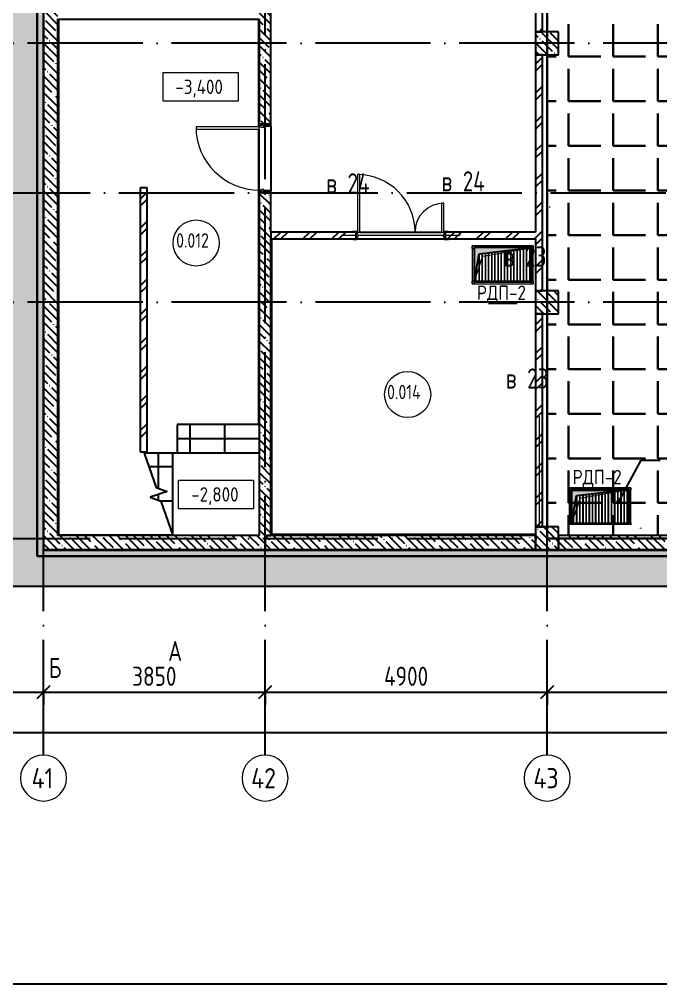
# Model space of a CAD drawing. Header units: millimetres. Extents: x -68946 to 690821, y -552984 to 293768.
# Drawn here: x 147078 to 158221, y 107174 to 123927 of the extents above; entities that cross this region are included whole.
import ezdxf

# ---------------------------------------------------------------- set-up
doc = ezdxf.new("R2010")
doc.units = ezdxf.units.MM
doc.linetypes.add('ADSK_Линия сетки', pattern=[2500, 2000, -250, 0, -250])
doc.layers.get('Defpoints').update_dxf_attribs({"color": 250})
for name, color, linetype, lineweight in [('4.1) Плитка. 3.1 вып.', 30, 'Continuous', 30), ('A-ANNO-DIMS', 250, 'Continuous', 9), ('A-ANNO-NOTE', 250, 'Continuous', 9), ('A-AREA-IDEN', 250, 'Continuous', 9), ('A-DETL', 250, 'Continuous', 5), ('A-DETL-1', 250, 'Continuous', 53), ('A-DETL-2', 250, 'Continuous', 5), ('A-DETL-GENF', 250, 'Continuous', 9), ('A-DETL-GENF-1', 250, 'Continuous', 5), ('A-DOOR', 250, 'Continuous', 5), ('A-DOOR-1', 250, 'Continuous', 13), ('A-DOOR-FRAM', 250, 'Continuous', 5), ('A-FLOR', 250, 'Continuous', 9), ('A-FLOR-1', 250, 'Continuous', 5), ('A-GENM-1', 250, 'Continuous', 5), ('A-GENM-2', 250, 'Continuous', 5), ('A-GENM-IDEN', 250, 'Continuous', 9), ('A-WALL', 250, 'Continuous', 9), ('A-WALL-1', 250, 'Continuous', 50), ('A-WALL-2', 250, 'Continuous', 5), ('A-WALL-3', 250, 'Continuous', 13), ('G-ANNO-DIMS', 250, 'Continuous', 9), ('G-ANNO-SYMB-3', 250, 'Continuous', 9), ('G-ANNO-TEXT', 250, 'Continuous', 9), ('I-WALL-1', 250, 'Continuous', 5), ('S-COLS-1', 250, 'Continuous', 5), ('S-COLS-2', 250, 'Continuous', 5), ('S-FNDN-1', 250, 'Continuous', 5), ('S-STRS', 250, 'Continuous', 5), ('S-STRS-1', 250, 'Continuous', 5), ('S-STRS-MBND', 250, 'Continuous', 5), ('Оси', 250, 'Continuous', 9), ('Оси-1', 250, 'ADSK_Линия сетки', 9)]:
    doc.layers.add(name, color=color, linetype=linetype, lineweight=lineweight)
doc.styles.add('GOST Common', font='', dxfattribs={"width": 0.9, "height": 350})
doc.styles.add('GOST Common_1', font='', dxfattribs={"width": 0.9, "height": 250})
doc.styles.add('GOST Common_2', font='', dxfattribs={"width": 0.8, "height": 350})
doc.styles.add('ISOCPEUR', font='isocpeur.ttf', dxfattribs={"width": 0.8, "height": 100})
doc.styles.get("Standard").update_dxf_attribs({"font": 'ГОСТ тип А.ttf'})
doc.styles.get('GOST Common').set_extended_font_data('GOST Common')
doc.styles.get('GOST Common_1').set_extended_font_data('GOST Common')
doc.styles.get('GOST Common_2').set_extended_font_data('GOST Common')
doc.dimstyles.new('А3', dxfattribs={"dimtxt": 333, "dimasz": 222, "dimexe": 222, "dimexo": 111, "dimgap": 111, "dimtad": 1, "dimtoh": 1, "dimdec": 0, "dimrnd": 0.0015, "dimzin": 0, "dimdsep": 46, "dimtxsty": 'Standard', "dimblk": 'OBLIQUE', "dimcen": 0, "dimclrd": 7, "dimclre": 7, "dimclrt": 7, "dimadec": 0, "dimazin": 0, "dimtfac": 1, "dimtdec": 0, "dimtofl": 0, "dimtmove": 0, "dimatfit": 3, "dimfxl": 1, "dimtolj": 1, "dimtzin": 0, "dimarcsym": 0})
pattern_1 = [(135, (10997.54, 114885.93), (-142.5612, -142.5612), []), (135, (11140.1, 114885.93), (-142.5612, -142.5612), [252.016, -50.403, 3.353, -47.05])]
pattern_2 = [(0, (10997.54, 114885.926), (120.968, 69.841), [80.645, -161.29]), (120, (10997.54, 114885.926), (-120.96808, 69.84086), [80.645, -161.29]), (60, (10997.54, 114885.926), (-8e-05, 139.68186), [0, -161.29, 80.645, 0])]
pattern_3 = [(45, (10997.54, 114885.93), (-251.4472, 251.4472), []), (45, (10997.54, 115266.93), (-251.4472, 251.4472), [])]
pattern_4 = [(0, (149747.1, 114960.9), (0, 600), []), (90, (149747.1, 114960.9), (-600, 4e-14), [])]
pattern_5 = [(90, (151247.5, 116890.9), (-600, 4e-14), []), (180, (151247.5, 116890.9), (-7e-14, -600), [])]

# ---------------------------------------------------------------- blocks, each defined once
blk = doc.blocks.new('Дверь_СКБ_1Ст_Внутренняя - СОШ_Д-1п_Дв_1200x2100h-31541110-АР1_Кладочный план подвала_ Блок 2_ 3')
at = {"layer": 'A-DOOR'}
h = blk.add_hatch(dxfattribs=at)
h.set_pattern_fill('FP_8', color=256, style=0, pattern_type=2)
h.set_pattern_definition([(135, (1701.41, 164.685), (-14.14214, -14.14214), []), (225, (1701.41, 164.685), (14.14214, -14.14214), [])])
h.paths.add_polyline_path([(612.5, 100), (587.5, 100), (587.5, -100), (612.5, -100)])
at = {"layer": 'A-DOOR-FRAM'}
h = blk.add_hatch(dxfattribs=at)
h.set_pattern_fill('FP_9', color=256, style=0, pattern_type=2)
h.set_pattern_definition([(45, (-421.384, 164.685), (-14.1421, 14.1421), []), (135, (-421.384, 164.685), (-14.1421, -14.1421), [])])
h.paths.add_polyline_path([(-562.5, 100), (-587.5, 100), (-587.5, -100), (-562.5, -100)])
at = {"layer": 'A-DOOR'}
blk.add_arc((562.5, 100), 1100, 90, 180, dxfattribs=at)
at = {"layer": 'A-DOOR-1'}
for p, q in [((562.5, 1200), (522.5, 1200)), ((522.5, 1200), (522.5, 100)), ((562.5, 100), (562.5, 1200)), ((522.5, 100), (562.5, 100))]:
    blk.add_line(p, q, dxfattribs=at)
at = {"layer": 'A-DOOR-FRAM'}
for p, q in [((-547.5, 108), (-617.5, 108)), ((-617.5, 108), (-617.5, 100)), ((-617.5, 100), (-547.5, 100)), ((-562.5, 100), (-587.5, 100)), ((-587.5, 100), (-587.5, -100)), ((-537.5, 100), (-562.5, 100)), ((-562.5, 100), (-562.5, 20)), ((-562.5, -100), (-562.5, 100)), ((-547.5, 100), (-562.5, 100)), ((-562.5, 100), (-562.5, 99)), ((-562.5, 99), (-547.5, 99)), ((-562.5, 20), (-527.5, 20)), ((-547.5, 20), (-562.5, 20)), ((-562.5, 20), (-562.5, -100)), ((-547.5, 100), (-547.5, 108)), ((-547.5, 99), (-547.5, 100)), ((-547.5, -100), (-547.5, 20)), ((-537.5, 60), (-537.5, 100)), ((-527.5, 60), (-537.5, 60)), ((-527.5, 20), (-527.5, 60)), ((562.5, 60), (552.5, 60)), ((552.5, 60), (552.5, 20)), ((552.5, 20), (587.5, 20)), ((562.5, 100), (562.5, 60)), ((587.5, 100), (562.5, 100)), ((642.5, 108), (572.5, 108)), ((572.5, 108), (572.5, 100)), ((587.5, 100), (572.5, 100)), ((572.5, 100), (572.5, 99)), ((572.5, 100), (642.5, 100)), ((572.5, 99), (587.5, 99)), ((587.5, 20), (572.5, 20)), ((572.5, 20), (572.5, -100)), ((587.5, 20), (587.5, 100)), ((612.5, 100), (587.5, 100)), ((587.5, 100), (587.5, -100)), ((587.5, 99), (587.5, 100)), ((587.5, -100), (587.5, 20)), ((612.5, -100), (612.5, 100)), ((642.5, 100), (642.5, 108)), ((-547.5, -100), (-617.5, -100)), ((-617.5, -100), (-617.5, -108)), ((-617.5, -108), (-547.5, -108)), ((-587.5, -100), (-562.5, -100)), ((-562.5, -100), (-547.5, -100)), ((-547.5, -108), (-547.5, -100)), ((572.5, -100), (587.5, -100)), ((642.5, -100), (572.5, -100)), ((572.5, -100), (572.5, -108)), ((572.5, -108), (642.5, -108)), ((587.5, -100), (612.5, -100)), ((642.5, -108), (642.5, -100))]:
    blk.add_line(p, q, dxfattribs=at)
blk = doc.blocks.new('Дверь_СКБ_2Ст - СОШ_Дв_1570_1550_x2100h _пр_ завертка-35617996-АР1_Кладочный план подвала_ Блок 2_ 3')
at = {"layer": 'A-DOOR'}
h = blk.add_hatch(dxfattribs=at)
h.set_pattern_fill('FP_10', color=256, style=0, pattern_type=2)
h.set_pattern_definition([(135, (1501.41, 124.685), (-14.14214, -14.14214), []), (225, (1501.41, 124.685), (14.14214, -14.14214), [])])
h.paths.add_polyline_path([(797.5, 60), (787.5, 60), (787.5, -60), (797.5, -60)])
at = {"layer": 'A-DOOR-FRAM'}
h = blk.add_hatch(dxfattribs=at)
h.set_pattern_fill('FP_11', color=256, style=0, pattern_type=2)
h.set_pattern_definition([(45, (-621.384, 124.685), (-14.1421, 14.1421), []), (135, (-621.384, 124.685), (-14.1421, -14.1421), [])])
h.paths.add_polyline_path([(-762.5, 60), (-772.5, 60), (-772.5, -60), (-762.5, -60)])
at = {"layer": 'A-DOOR'}
for centre, radius, start, end in [((-737.5, 60), 1000, 0, 90), ((762.5, 60), 500, 90, 180)]:
    blk.add_arc(centre, radius, start, end, dxfattribs=at)
at = {"layer": 'A-DOOR-1'}
for p, q in [((-737.5, 1060), (-737.5, 60)), ((-697.5, 1060), (-737.5, 1060)), ((-697.5, 60), (-697.5, 1060)), ((762.5, 560), (722.5, 560)), ((722.5, 560), (722.5, 60)), ((762.5, 60), (762.5, 560)), ((-737.5, 60), (-697.5, 60)), ((722.5, 60), (762.5, 60))]:
    blk.add_line(p, q, dxfattribs=at)
at = {"layer": 'A-DOOR-FRAM'}
for p, q in [((-747.5, 68), (-817.5, 68)), ((-817.5, 68), (-817.5, 60)), ((-817.5, 60), (-747.5, 60)), ((-762.5, 60), (-772.5, 60)), ((-772.5, 60), (-772.5, -60)), ((-737.5, 60), (-762.5, 60)), ((-762.5, 60), (-762.5, -20)), ((-762.5, -60), (-762.5, 60)), ((-747.5, 60), (-747.5, 68)), ((-737.5, 20), (-737.5, 60)), ((-727.5, 20), (-737.5, 20)), ((-727.5, -20), (-727.5, 20)), ((762.5, 20), (752.5, 20)), ((752.5, 20), (752.5, -20)), ((762.5, 60), (762.5, 20)), ((787.5, 60), (762.5, 60)), ((842.5, 68), (772.5, 68)), ((772.5, 68), (772.5, 60)), ((772.5, 60), (842.5, 60)), ((787.5, -20), (787.5, 60)), ((797.5, 60), (787.5, 60)), ((787.5, 60), (787.5, -60)), ((797.5, -60), (797.5, 60)), ((842.5, 60), (842.5, 68)), ((-747.5, -60), (-817.5, -60)), ((-817.5, -60), (-817.5, -68)), ((-817.5, -68), (-747.5, -68)), ((-772.5, -60), (-762.5, -60)), ((-762.5, -20), (-727.5, -20)), ((-747.5, -20), (-762.5, -20)), ((-762.5, -20), (-762.5, -60)), ((-762.5, -60), (-747.5, -60)), ((-747.5, -60), (-747.5, -20)), ((-747.5, -68), (-747.5, -60)), ((752.5, -20), (787.5, -20)), ((787.5, -20), (772.5, -20)), ((772.5, -20), (772.5, -60)), ((772.5, -60), (787.5, -60)), ((842.5, -60), (772.5, -60)), ((772.5, -60), (772.5, -68)), ((772.5, -68), (842.5, -68)), ((787.5, -60), (787.5, -20)), ((787.5, -60), (797.5, -60)), ((842.5, -68), (842.5, -60))]:
    blk.add_line(p, q, dxfattribs=at)
blk = doc.blocks.new('Ом_Перемычка из уголков - A3-1_44-32789001-АР1_Кладочный план подвала_ Блок 2_ 3')
at = {"layer": 'A-GENM-1'}
blk.add_line((-845, 0), (1095, 0), dxfattribs=at)
blk = doc.blocks.new('Ом_Перемычка из уголков - A1-1_57 63x100x6-34134793-АР1_Кладочный план подвала_ Блок 2_ 3')
at = {"layer": 'A-GENM-1'}
for p, q in [((-910, 0), (-660, 0)), ((-615, 0), (865, 0)), ((910, 0), (1160, 0))]:
    blk.add_line(p, q, dxfattribs=at)
blk = doc.blocks.new('230_Приямок стенки вертикально _Фунд_Плита_ - 230_Приямок стенки вертикально _Фунд_Плита_-33309263-АР1_Кладочный план подвала_ Блок 2_ 3')
at = {"layer": 'S-FNDN-1'}
for p, q in [((-242, 169), (-198, 177)), ((-187, 179), (-143, 186)), ((-132, 189), (-88, 196)), ((-77, 198), (-33, 206)), ((-22, 208), (22, 216)), ((33, 218), (77, 225)), ((88, 227), (131, 235)), ((143, 237), (187, 245)), ((198, 247), (241, 254)), ((253, 256), (297, 264)), ((308, 266), (352, 274)), ((363, 276), (407, 284)), ((-406, -19), (-363, 110)), ((-351, 146), (-350, 150)), ((-350, 150), (-308, 157)), ((-297, 159), (-253, 167)), ((-462, -185), (-418, -55)), ((-490, -270), (-473, -220))]:
    blk.add_line(p, q, dxfattribs=at)
blk = doc.blocks.new('230_Приямок стенки вертикально _Фунд_Плита_ - 230_Приямок стенки вертикально _Фунд_Плита_-33309304-АР1_Кладочный план подвала_ Блок 2_ 3')
at = {"layer": 'S-FNDN-1'}
for p, q in [((-242, 169), (-198, 177)), ((-187, 179), (-143, 186)), ((-132, 189), (-88, 196)), ((-77, 198), (-33, 206)), ((-22, 208), (22, 216)), ((33, 218), (77, 225)), ((88, 227), (132, 235)), ((143, 237), (187, 245)), ((198, 247), (242, 254)), ((253, 256), (297, 264)), ((308, 266), (352, 274)), ((363, 276), (407, 284)), ((-406, -19), (-363, 110)), ((-351, 146), (-350, 150)), ((-350, 150), (-308, 157)), ((-297, 159), (-253, 167)), ((-462, -185), (-418, -55)), ((-490, -270), (-473, -220))]:
    blk.add_line(p, q, dxfattribs=at)
blk = doc.blocks.new('Решетка металлическая РМ-2 _1000x600_ - Решетка металлическая РМ-2 _1000x600_-33345922-АР1_Кладочный план подвала_ Блок 2_ 3')
at = {"layer": 'A-GENM-2'}
for p, q in [((0, 615), (0, 660)), ((1060, 660), (0, 660)), ((0, 660), (40, 660)), ((0, 660), (0, 0)), ((0, 615), (30, 615)), ((40, 630), (40, 660)), ((124, 45), (124, 523)), ((167, 528), (167, 45)), ((179, 45), (179, 530)), ((222, 535), (222, 45)), ((234, 45), (234, 536)), ((277, 541), (277, 45)), ((289, 45), (289, 543)), ((332, 548), (332, 45)), ((344, 45), (344, 549)), ((387, 554), (387, 45)), ((399, 45), (399, 556)), ((442, 561), (442, 45)), ((454, 45), (454, 562)), ((497, 567), (497, 45)), ((509, 45), (509, 569)), ((552, 574), (552, 45)), ((564, 45), (564, 575)), ((607, 580), (607, 45)), ((619, 45), (619, 582)), ((662, 587), (662, 45)), ((674, 45), (674, 588)), ((717, 593), (717, 45)), ((729, 45), (729, 594)), ((772, 599), (772, 45)), ((784, 45), (784, 601)), ((827, 606), (827, 45)), ((839, 45), (839, 607)), ((882, 613), (882, 45)), ((894, 45), (894, 614)), ((903, 615), (1060, 615)), ((937, 615), (937, 45)), ((949, 45), (949, 615)), ((992, 615), (992, 45)), ((1004, 45), (1004, 615)), ((1020, 660), (1060, 660)), ((1020, 660), (1020, 630)), ((1020, 629), (1020, 0)), ((1060, 0), (1060, 660)), ((1060, 660), (1060, 615)), ((112, 492), (112, 45)), ((57, 180), (57, 45)), ((69, 45), (69, 248)), ((0, 0), (0, 45)), ((30, 45), (0, 45)), ((0, 0), (1060, 0)), ((40, 0), (0, 0)), ((1060, 45), (33, 45)), ((40, 0), (40, 87)), ((1060, 0), (1020, 0)), ((1060, 45), (1060, 0))]:
    blk.add_line(p, q, dxfattribs=at)
blk = doc.blocks.new('Решетка металлическая РМ-2 _1000x600_ - Решетка металлическая РМ-2 _1000x600_-V103-АР1_Кладочный план подвала_ Блок 2_ 3')
at = {"layer": 'A-GENM-2'}
for p, q in [((0, 615), (0, 660)), ((1060, 660), (0, 660)), ((0, 660), (40, 660)), ((0, 660), (0, 15)), ((0, 615), (30, 615)), ((40, 630), (40, 660)), ((124, 45), (124, 523)), ((167, 528), (167, 45)), ((179, 45), (179, 530)), ((222, 535), (222, 45)), ((234, 45), (234, 536)), ((277, 541), (277, 45)), ((289, 45), (289, 543)), ((332, 548), (332, 45)), ((344, 45), (344, 549)), ((387, 554), (387, 45)), ((399, 45), (399, 556)), ((442, 561), (442, 45)), ((454, 45), (454, 562)), ((497, 567), (497, 45)), ((509, 45), (509, 569)), ((552, 574), (552, 45)), ((564, 45), (564, 575)), ((607, 580), (607, 45)), ((619, 45), (619, 582)), ((662, 587), (662, 45)), ((674, 45), (674, 588)), ((717, 593), (717, 45)), ((729, 45), (729, 594)), ((772, 600), (772, 45)), ((784, 45), (784, 601)), ((827, 606), (827, 45)), ((839, 45), (839, 607)), ((882, 613), (882, 45)), ((894, 45), (894, 614)), ((903, 615), (1060, 615)), ((937, 615), (937, 45)), ((949, 45), (949, 615)), ((992, 615), (992, 45)), ((1004, 45), (1004, 615)), ((1020, 660), (1060, 660)), ((1020, 660), (1020, 630)), ((1020, 629), (1020, 15)), ((1060, 15), (1060, 660)), ((1060, 660), (1060, 615)), ((112, 492), (112, 45)), ((57, 180), (57, 45)), ((69, 45), (69, 248)), ((0, 15), (0, 45)), ((30, 45), (0, 45)), ((1060, 45), (33, 45)), ((40, 15), (40, 87)), ((1060, 45), (1060, 15))]:
    blk.add_line(p, q, dxfattribs=at)
blk = doc.blocks.new('Ось сетки - Круг_Ø8 мм-39983606-АР1_Кладочный план подвала_ Блок 2_ 3')
at = {"layer": 'Оси'}
for start, end in [(360, 180), (180, 360)]:
    blk.add_arc((0, 0), 4, start, end, dxfattribs=at)
blk = doc.blocks.new('AAR_СКБ_Марка_Помещения - Номер-17325395-АР1_Кладочный план подвала_ Блок 2_ 3')
at = {"layer": 'A-AREA-IDEN'}
blk.add_circle((0, 1.5), 4, dxfattribs=at)
blk = doc.blocks.new('_Oblique')
at = {"color": 0, "linetype": 'ByBlock', "lineweight": -2}
blk.add_line((-0.5, -0.5), (0.5, 0.5), dxfattribs=at)
blk = doc.blocks.new('*D5212')
at = {"layer": 'A-ANNO-DIMS', "color": 7, "lineweight": -2, "transparency": 16777216}
for p, q in [((145498, 112237), (147498, 112237)), ((145498, 112226), (145498, 112015)), ((147498, 112226), (147498, 112015))]:
    blk.add_line(p, q, dxfattribs=at)
at = {"layer": 'Defpoints', "color": 0, "lineweight": 30, "transparency": 16777216}
for p in [(145498, 112337), (147498, 112337), (147498, 112237)]:
    blk.add_point(p, dxfattribs=at)
at = {"layer": 'A-ANNO-DIMS', "color": 7, "lineweight": -2, "transparency": 16777216, "xscale": 222, "yscale": 222, "zscale": 222, "rotation": 180}
blk.add_blockref('_Oblique', (145498, 112237), dxfattribs=at)
at = {"layer": 'A-ANNO-DIMS', "color": 7, "lineweight": -2, "transparency": 16777216, "xscale": 222, "yscale": 222, "zscale": 222}
blk.add_blockref('_Oblique', (147498, 112237), dxfattribs=at)
at = {"layer": 'A-ANNO-DIMS', "color": 7, "lineweight": -2, "transparency": 16777216, "insert": (146498, 112515), "char_height": 333, "width": 2.48, "attachment_point": 5}
blk.add_mtext('\\A1;2000', dxfattribs=at)
blk = doc.blocks.new('*D5213')
at = {"layer": 'A-ANNO-DIMS', "color": 7, "lineweight": -2, "transparency": 16777216}
for p, q in [((147498, 112237), (151348, 112237)), ((147498, 112226), (147498, 112015)), ((151348, 112226), (151348, 112015))]:
    blk.add_line(p, q, dxfattribs=at)
at = {"layer": 'Defpoints', "color": 0, "lineweight": 30, "transparency": 16777216}
for p in [(147498, 112337), (151348, 112337), (151348, 112237)]:
    blk.add_point(p, dxfattribs=at)
at = {"layer": 'A-ANNO-DIMS', "color": 7, "lineweight": -2, "transparency": 16777216, "xscale": 222, "yscale": 222, "zscale": 222, "rotation": 180}
blk.add_blockref('_Oblique', (147498, 112237), dxfattribs=at)
at = {"layer": 'A-ANNO-DIMS', "color": 7, "lineweight": -2, "transparency": 16777216, "xscale": 222, "yscale": 222, "zscale": 222}
blk.add_blockref('_Oblique', (151348, 112237), dxfattribs=at)
at = {"layer": 'A-ANNO-DIMS', "color": 7, "lineweight": -2, "transparency": 16777216, "insert": (149423, 112515), "char_height": 333, "width": 2.48, "attachment_point": 5}
blk.add_mtext('\\A1;3850', dxfattribs=at)
blk = doc.blocks.new('*D5214')
at = {"layer": 'A-ANNO-DIMS', "color": 7, "lineweight": -2, "transparency": 16777216}
for p, q in [((151348, 112237), (156248, 112237)), ((151348, 112226), (151348, 112015)), ((156248, 112226), (156248, 112015))]:
    blk.add_line(p, q, dxfattribs=at)
at = {"layer": 'Defpoints', "color": 0, "lineweight": 30, "transparency": 16777216}
for p in [(151348, 112337), (156248, 112337), (156248, 112237)]:
    blk.add_point(p, dxfattribs=at)
at = {"layer": 'A-ANNO-DIMS', "color": 7, "lineweight": -2, "transparency": 16777216, "xscale": 222, "yscale": 222, "zscale": 222, "rotation": 180}
blk.add_blockref('_Oblique', (151348, 112237), dxfattribs=at)
at = {"layer": 'A-ANNO-DIMS', "color": 7, "lineweight": -2, "transparency": 16777216, "xscale": 222, "yscale": 222, "zscale": 222}
blk.add_blockref('_Oblique', (156248, 112237), dxfattribs=at)
at = {"layer": 'A-ANNO-DIMS', "color": 7, "lineweight": -2, "transparency": 16777216, "insert": (153798, 112515), "char_height": 333, "width": 2.57, "attachment_point": 5}
blk.add_mtext('\\A1;4900', dxfattribs=at)
blk = doc.blocks.new('*D5215')
at = {"layer": 'A-ANNO-DIMS', "color": 7, "lineweight": -2, "transparency": 16777216}
for p, q in [((156248, 112237), (163748, 112237)), ((156248, 112226), (156248, 112015)), ((163748, 112226), (163748, 112015))]:
    blk.add_line(p, q, dxfattribs=at)
at = {"layer": 'Defpoints', "color": 0, "lineweight": 30, "transparency": 16777216}
for p in [(156248, 112337), (163748, 112337), (163748, 112237)]:
    blk.add_point(p, dxfattribs=at)
at = {"layer": 'A-ANNO-DIMS', "color": 7, "lineweight": -2, "transparency": 16777216, "xscale": 222, "yscale": 222, "zscale": 222, "rotation": 180}
blk.add_blockref('_Oblique', (156248, 112237), dxfattribs=at)
at = {"layer": 'A-ANNO-DIMS', "color": 7, "lineweight": -2, "transparency": 16777216, "xscale": 222, "yscale": 222, "zscale": 222}
blk.add_blockref('_Oblique', (163748, 112237), dxfattribs=at)
at = {"layer": 'A-ANNO-DIMS', "color": 7, "lineweight": -2, "transparency": 16777216, "insert": (159998, 112515), "char_height": 333, "width": 2.48, "attachment_point": 5}
blk.add_mtext('\\A1;7500', dxfattribs=at)
blk = doc.blocks.new('*D5109')
at = {"layer": 'A-ANNO-DIMS', "color": 7, "lineweight": -2, "transparency": 16777216}
for p, q in [((80148, 111537), (163748, 111537)), ((80148, 111526), (80148, 111315)), ((163748, 111526), (163748, 111315))]:
    blk.add_line(p, q, dxfattribs=at)
at = {"layer": 'Defpoints', "color": 0, "lineweight": 30, "transparency": 16777216}
for p in [(80148, 111637), (163748, 111637), (163748, 111537)]:
    blk.add_point(p, dxfattribs=at)
at = {"layer": 'A-ANNO-DIMS', "color": 7, "lineweight": -2, "transparency": 16777216, "xscale": 222, "yscale": 222, "zscale": 222, "rotation": 180}
blk.add_blockref('_Oblique', (80148, 111537), dxfattribs=at)
at = {"layer": 'A-ANNO-DIMS', "color": 7, "lineweight": -2, "transparency": 16777216, "xscale": 222, "yscale": 222, "zscale": 222}
blk.add_blockref('_Oblique', (163748, 111537), dxfattribs=at)
at = {"layer": 'A-ANNO-DIMS', "color": 7, "lineweight": -2, "transparency": 16777216, "insert": (121948, 111815), "char_height": 333, "width": 3.1, "attachment_point": 5}
blk.add_mtext('\\A1;83600', dxfattribs=at)
blk = doc.blocks.new('Высотные отметки - Рамка-32693647-АР1_Кладочный план подвала_ Блок 2_ 3')
at = {"layer": 'A-ANNO-NOTE'}
for p, q in [((-6.5, 0), (-6.5, 5)), ((-6.5, 5), (6.5, 5)), ((6.5, 5), (6.5, 0)), ((6.5, 0), (-6.5, 0))]:
    blk.add_line(p, q, dxfattribs=at)
blk = doc.blocks.new('ADSK_Марка_Перемычка - Экземпляр_ADSK_Позиция-34100395-АР1_Кладочный план подвала_ Блок 2_ 3')
at = {"layer": 'A-GENM-IDEN'}
blk.add_line((-2.5, 0), (2.5, 0), dxfattribs=at)

msp = doc.modelspace()

# ---------------------------------------------------------------- hatches: boundary and pattern name
at = {"layer": '4.1) Плитка. 3.1 вып.', "lineweight": 30}
h = msp.add_hatch(dxfattribs=at)
h.set_pattern_fill('ANGLE', color=256, scale=111)
h.set_pattern_definition([(0, (0, 0), (0, 775.335), [563.88, -211.455]), (90, (0, 0), (-775.335, 5e-14), [563.88, -211.455])])
h.paths.add_polyline_path([(163697.5167, 123310.9301), (163547.3503, 123310.9301), (163547.3503, 123710.9301), (163697.5167, 123710.9301), (163697.5167, 126460.9267), (156247.5384, 126460.9267), (156247.5384, 123710.9301), (156447.3503, 123710.9301), (156447.3503, 123310.9301), (156247.5384, 123310.9301), (156247.5384, 119210.9262), (156447.5384, 119210.9262), (156447.5384, 118810.9262), (156247.5384, 118810.9262), (156247.5384, 115110.9262), (156447.5384, 115110.9262), (156447.5384, 114960.9267), (163547.5384, 114960.9267), (163547.5384, 115110.9262), (163697.5167, 115110.9262), (163697.5167, 118810.9262), (163547.5384, 118810.9262), (163547.5384, 119210.9262), (163697.5167, 119210.9262)])
h.paths.add_polyline_path([(158192.5374, 126455.9267), (158192.5374, 126450.9267), (158240.5374, 126450.9267), (158240.5374, 126455.9267)], flags=16)
at = {"layer": 'A-DETL-GENF', "lineweight": -2}
for points in [[(154977.5374, 119361.0455), (155064.3615, 119853.4494), (155977.5374, 119961.0455), (154977.5374, 119961.0455), (154977.5374, 119403.3966)], [(156672.5374, 115160.9262), (156759.3615, 115653.33), (157672.5374, 115760.9262), (156672.5374, 115760.9262), (156672.5374, 115188.3198)]]:
    msp.add_hatch(color=256, dxfattribs=at).paths.add_polyline_path(points)
at = {"layer": 'A-DETL-GENF-1', "lineweight": -2}
h = msp.add_hatch(dxfattribs=at)
h.set_pattern_fill('FP_124', color=256, style=0, pattern_type=2)
h.set_pattern_definition([(135, (11421.8, 114885.93), (-424.26407, 3e-14), [600, 0, 0, 0]), (45, (10997.54, 114885.93), (-424.26407, 0), [600, 0, 0, 0]), (45, (10997.54, 115098.06), (-424.26407, 0), [150, -450]), (135, (11315.74, 115204.12), (-424.26407, 3e-14), [150, -450]), (45, (11315.74, 114992), (-424.26407, 0), [150, -450]), (135, (11209.67, 114885.93), (-424.26407, 3e-14), [150, -450])])
h.paths.add_polyline_path([(164577.5167, 114080.9267), (164577.5167, 174490.9262), (146867.5374, 174490.9262), (146867.5253, 174090.9262), (132367.5473, 174090.9262), (132367.5473, 172390.9267), (129627.538, 172390.9267), (129627.538, 174090.9262), (120727.5383, 174090.9262), (120727.5383, 174490.9262), (87962.538, 174490.9262), (87962.538, 174090.9267), (84292.5374, 174090.9267), (84292.5374, 171140.9262), (81177.5374, 171140.9262), (81177.5374, 174090.9267), (78864.3215, 174090.9267), (78864.3215, 173570.9267), (80657.5374, 173570.9267), (80657.5374, 170620.9262), (84812.5374, 170620.9262), (84812.5374, 173570.9267), (88482.538, 173570.9267), (88482.538, 173970.9262), (120207.5383, 173970.9262), (120207.5383, 173570.9262), (129107.538, 173570.9262), (129107.538, 171870.9267), (132887.5473, 171870.9267), (132887.5473, 173570.9262), (147387.5374, 173570.9262), (147387.5374, 173970.9262), (164057.5167, 173970.9262), (164057.5167, 114600.9267), (147387.5977, 114600.9267), (147387.5977, 127320.9262), (136557.5374, 127320.9262), (136557.5374, 124800.9267), (124737.538, 124800.9267), (124737.538, 133800.9262), (115587.538, 133800.9262), (115587.538, 141000.9267), (80187.5374, 141000.9267), (80187.5374, 158100.9262), (78864.3215, 158100.9262), (78864.3215, 157580.9262), (79667.5374, 157580.9262), (79667.5374, 140480.9267), (115067.538, 140480.9267), (115067.538, 133280.9262), (124217.538, 133280.9262), (124217.538, 124280.9267), (137077.5374, 124280.9267), (137077.5374, 126800.9262), (146867.5977, 126800.9262), (146867.5977, 114080.9267), (159660.2072, 114080.9267)])
at = {"layer": 'A-WALL', "lineweight": -2}
for points in [[(147497.5977, 114702.9267), (147497.5977, 127430.9262), (147489.5977, 127430.9262), (147489.5977, 114702.9267)], [(163947.5167, 114702.9267), (163947.5167, 114710.9262), (147497.5977, 114710.9267), (147497.5977, 114702.9267), (163547.5384, 114702.9267)]]:
    msp.add_hatch(color=256, dxfattribs=at).paths.add_polyline_path(points)
at = {"layer": 'A-WALL-2', "lineweight": -2}
h = msp.add_hatch(dxfattribs=at)
h.set_pattern_fill('FP_3', color=256, style=0, pattern_type=2)
h.set_pattern_definition(pattern_2)
h.paths.add_polyline_path([(147489.5977, 114602.9267), (147489.5977, 127422.9262), (147389.5977, 127422.9262), (147389.5977, 114602.9267)])
h = msp.add_hatch(dxfattribs=at)
h.set_pattern_fill('FP_3', color=256, style=0, pattern_type=2)
h.set_pattern_definition(pattern_2)
h.paths.add_polyline_path([(163947.5167, 114600.9267), (163955.5167, 114600.9267), (163955.5167, 114702.9267), (147489.5977, 114702.9267), (147489.5977, 114600.9267), (147497.5977, 114600.9267), (147497.5977, 114602.9267), (163947.5167, 114602.9267)])
at = {"layer": 'G-ANNO-TEXT', "lineweight": -2}
h = msp.add_hatch(color=256, dxfattribs=at)
edge = h.paths.add_edge_path()
edge.add_arc((157486.8797, 115542.1249), 25, 0, 360)
at = {"layer": 'I-WALL-1', "lineweight": -2}
h = msp.add_hatch(dxfattribs=at)
h.set_pattern_fill('FP_2', color=256, style=0, pattern_type=2)
h.set_pattern_definition(pattern_3)
h.paths.add_polyline_path([(156167.5374, 115110.9262), (156167.5374, 118810.9262), (156047.5374, 118810.9262), (156047.5374, 115110.9262)])
h.paths.add_polyline_path([(156167.5374, 119210.9262), (156167.5374, 123310.9301), (156047.5374, 123310.9301), (156047.5374, 119210.9262)])
h.paths.add_polyline_path([(156167.5374, 123710.9301), (156167.5374, 124370.9267), (156047.5374, 124370.9267), (156047.5374, 123710.9301)])
h.paths.add_polyline_path([(156167.5374, 125940.9267), (156167.5374, 126460.9267), (156047.5374, 126460.9267), (156047.5374, 125940.9267)])
h = msp.add_hatch(dxfattribs=at)
h.set_pattern_fill('FP_1', color=256, style=0, pattern_type=2)
h.set_pattern_definition(pattern_1)
h.paths.add_polyline_path([(151447.5374, 114960.9267), (151447.5374, 120910.9262), (151247.5374, 120910.9262), (151247.5374, 114960.9267), (151347.5374, 114960.9267)])
h.paths.add_polyline_path([(151447.5374, 122110.9262), (151447.5374, 125310.9267), (151247.5374, 125310.9267), (151247.5374, 122110.9262)])
h = msp.add_hatch(dxfattribs=at)
h.set_pattern_fill('FP_1', color=256, style=0, pattern_type=2)
h.set_pattern_definition(pattern_1)
h.paths.add_polyline_path([(147747.5977, 114710.9267), (147747.5977, 124910.9267), (147497.5977, 124910.9267), (147497.5977, 114710.9267)])
h = msp.add_hatch(dxfattribs=at)
h.set_pattern_fill('FP_2', color=256, style=0, pattern_type=2)
h.set_pattern_definition(pattern_3)
h.paths.add_polyline_path([(149297.5977, 116410.9267), (149297.5977, 121000.9256), (149177.5977, 121000.9256), (149177.5977, 116410.9267)])
h = msp.add_hatch(dxfattribs=at)
h.set_pattern_fill('FP_2', color=256, style=0, pattern_type=2)
h.set_pattern_definition(pattern_3)
h.paths.add_polyline_path([(154532.5374, 120110.9262), (156047.5374, 120110.9262), (156047.5374, 120230.9262), (154487.5374, 120230.9262), (154487.5374, 120110.9262)])
h.paths.add_polyline_path([(152872.5374, 120110.9262), (152917.5374, 120110.9262), (152917.5374, 120230.9262), (151447.5374, 120230.9262), (151447.5374, 120110.9262)])
h = msp.add_hatch(dxfattribs=at)
h.set_pattern_fill('FP_1', color=256, style=0, pattern_type=2)
h.set_pattern_definition(pattern_1)
h.paths.add_polyline_path([(151347.5374, 114710.9267), (151347.5374, 114960.9267), (147747.5977, 114960.9267), (147747.5977, 114710.9267), (148887.4224, 114710.9267)])
h = msp.add_hatch(dxfattribs=at)
h.set_pattern_fill('FP_1', color=256, style=0, pattern_type=2)
h.set_pattern_definition(pattern_1)
h.paths.add_polyline_path([(156047.5374, 114710.9267), (156047.5374, 114960.9267), (151347.5374, 114960.9267), (151347.5374, 114710.9267), (155620.4129, 114710.9267)])
h = msp.add_hatch(dxfattribs=at)
h.set_pattern_fill('FP_1', color=256, style=0, pattern_type=2)
h.set_pattern_definition(pattern_1)
h.paths.add_polyline_path([(163547.5374, 114710.9267), (163547.5374, 114960.9267), (156447.5374, 114960.9267), (156447.5374, 114710.9267), (159660.2072, 114710.9267)])
at = {"layer": 'S-COLS-2', "lineweight": -2}
h = msp.add_hatch(dxfattribs=at)
h.set_pattern_fill('FP_1', color=256, style=0, pattern_type=2)
h.set_pattern_definition(pattern_1)
h.paths.add_polyline_path([(156047.3503, 123310.9301), (156447.3503, 123310.9301), (156447.3503, 123710.9301), (156047.3503, 123710.9301)])
h = msp.add_hatch(dxfattribs=at)
h.set_pattern_fill('FP_1', color=256, style=0, pattern_type=2)
h.set_pattern_definition(pattern_1)
h.paths.add_polyline_path([(156167.5374, 118810.9262), (156447.5384, 118810.9262), (156447.5384, 119210.9262), (156047.5384, 119210.9262), (156047.5384, 118810.9262)])
h = msp.add_hatch(dxfattribs=at)
h.set_pattern_fill('FP_1', color=256, style=0, pattern_type=2)
h.set_pattern_definition(pattern_1)
h.paths.add_polyline_path([(156447.5384, 114710.9262), (156447.5384, 115110.9262), (156047.5384, 115110.9262), (156047.5384, 114710.9262), (156293.7119, 114710.9262)])
at = {"layer": 'S-STRS-1', "lineweight": -2}
h = msp.add_hatch(dxfattribs=at)
h.set_pattern_fill('FP_115', color=256, style=0, pattern_type=2)
h.set_pattern_definition(pattern_5)
h.paths.add_polyline_path([(151247.5149, 116640.9267), (151247.5149, 116890.9267), (149817.5149, 116890.9267), (149817.5149, 116640.9267)])
h = msp.add_hatch(dxfattribs=at)
h.set_pattern_fill('FP_115', color=256, style=0, pattern_type=2)
h.set_pattern_definition(pattern_5)
h.paths.add_polyline_path([(151247.5149, 116390.9267), (151247.5149, 116640.9267), (149817.5149, 116640.9267), (149817.5149, 116390.9267)])
h = msp.add_hatch(dxfattribs=at)
h.set_pattern_fill('FP_114', color=256, style=0, pattern_type=2)
h.set_pattern_definition(pattern_4)
h.paths.add_polyline_path([(149497.098, 115572.4505), (149497.098, 115675.9267), (149349.604, 115624.3554)])
h.paths.add_polyline_path([(149497.098, 115779.403), (149497.098, 116390.9267), (149247.098, 116390.9267), (149455.8409, 115793.9219)])
h = msp.add_hatch(dxfattribs=at)
h.set_pattern_fill('FP_114', color=256, style=0, pattern_type=2)
h.set_pattern_definition(pattern_4)
h.paths.add_polyline_path([(149747.098, 114960.9267), (149747.098, 116390.9267), (149497.098, 116390.9267), (149497.098, 115779.403), (149644.5919, 115727.498), (149497.098, 115675.9267), (149497.098, 115572.4505), (149538.355, 115557.9316)])

# ---------------------------------------------------------------- linework, layer by layer
at = {"color": 1}
msp.add_lwpolyline([(172265.5409, 183601.6714), (124619.2541, 183601.6714), (124740.6724, 107174.3899), (172386.9593, 107174.3899)], close=True, dxfattribs=at)
at = {"color": 1, "lineweight": 30}
msp.add_lwpolyline([(163697.5167, 126460.9267), (156247.5384, 126460.9267), (156247.5384, 114910.9262), (163697.5167, 114910.9262)], close=True, dxfattribs=at)
at = {"layer": '4.1) Плитка. 3.1 вып.', "color": 1, "lineweight": 30}
msp.add_lwpolyline([(156642.5374, 115160.8429), (157672.5374, 115160.8429), (157672.5374, 115745.9262), (156642.5374, 115745.9262)], close=True, dxfattribs=at)
at = {"layer": 'A-DETL', "lineweight": -2}
for p, q in [((154977.5374, 119961.0455), (154977.5374, 119361.0455)), ((155977.5374, 119961.0455), (154977.5374, 119961.0455)), ((155064.3615, 119853.4494), (155977.5374, 119961.0455)), ((154977.5374, 119361.0455), (155064.3615, 119853.4494)), ((156672.5374, 115760.9262), (156672.5374, 115160.9262)), ((157672.5374, 115760.9262), (156672.5374, 115760.9262)), ((156672.5374, 115160.9262), (156759.3615, 115653.33)), ((156759.3615, 115653.33), (157672.5374, 115760.9262))]:
    msp.add_line(p, q, dxfattribs=at)
at = {"layer": 'A-DETL-1', "lineweight": -2}
for p, q in [((155977.5374, 119961.0455), (155977.5374, 119361.0455)), ((155977.5374, 119361.0455), (154977.5374, 119361.0455)), ((157672.5374, 115760.9262), (157672.5374, 115160.9262)), ((157672.5374, 115160.9262), (156672.5374, 115160.9262))]:
    msp.add_line(p, q, dxfattribs=at)
at = {"layer": 'A-DETL-2', "lineweight": -2}
for p, q in [((147387.5977, 114600.9267), (147387.5977, 127320.9262)), ((164057.5167, 114600.9267), (147387.5977, 114600.9267)), ((146867.5977, 114080.9267), (164577.5167, 114080.9267))]:
    msp.add_line(p, q, dxfattribs=at)
at = {"layer": 'A-FLOR', "lineweight": -2}
msp.add_line((152942.5374, 120110.9262), (154462.5374, 120110.9262), dxfattribs=at)
at = {"layer": 'A-FLOR-1', "lineweight": -2}
for p, q in [((151237.5374, 123925.9256), (147757.5977, 123925.9256)), ((147757.5977, 123925.9256), (147757.5977, 114970.9267)), ((151237.5374, 122060.9262), (151237.5374, 123925.9256)), ((151237.5374, 116890.9267), (151237.5374, 122020.9262)), ((151462.5374, 114975.9267), (151462.5374, 120110.9262)), ((147757.5977, 114970.9267), (149743.6015, 114970.9267)), ((156047.5374, 114975.9267), (151462.5374, 114975.9267))]:
    msp.add_line(p, q, dxfattribs=at)
at = {"layer": 'A-WALL-1', "lineweight": -2}
for p, q in [((151447.5374, 122140.9262), (151447.5374, 125310.9267)), ((147497.5977, 124910.9267), (147497.5977, 114710.9267)), ((147747.5977, 114960.9267), (147747.5977, 123935.9256)), ((151247.5374, 123935.9256), (151247.5374, 122140.9262)), ((151247.5374, 120880.9262), (151247.5374, 114960.9267)), ((151447.5374, 120230.9262), (151447.5374, 120880.9262)), ((151447.5374, 114960.9267), (151447.5374, 120110.9262)), ((151247.5374, 114960.9267), (147747.5977, 114960.9267)), ((151347.5374, 114960.9267), (151447.5374, 114960.9267)), ((156047.5374, 114960.9267), (151347.5374, 114960.9267)), ((151347.5374, 114960.9267), (151347.5374, 114710.9267)), ((156047.5374, 114710.9267), (156047.5374, 114960.9267)), ((163547.5374, 114960.9267), (156447.5374, 114960.9267)), ((156447.5374, 114960.9267), (156447.5374, 114710.9267)), ((147497.5977, 114710.9267), (151347.5374, 114710.9267)), ((151347.5374, 114710.9267), (156047.5374, 114710.9267)), ((156447.5374, 114710.9267), (163547.5374, 114710.9267))]:
    msp.add_line(p, q, dxfattribs=at)
at = {"layer": 'A-WALL-2', "lineweight": -2}
for p, q in [((147389.5977, 127322.9262), (147389.5977, 114600.9267)), ((156047.5374, 123710.9301), (156167.5374, 123710.9301)), ((156167.5374, 123310.9301), (156047.5374, 123310.9301)), ((151447.5374, 120230.9262), (151447.5374, 120110.9262)), ((156047.5374, 119210.9262), (156167.5374, 119210.9262)), ((156167.5374, 118810.9262), (156047.5374, 118810.9262)), ((156047.5374, 115110.9262), (156167.5374, 115110.9262)), ((147387.5977, 114602.9267), (164057.5167, 114602.9267)), ((147489.5977, 114600.9267), (147489.5977, 114602.9267))]:
    msp.add_line(p, q, dxfattribs=at)
at = {"layer": 'A-WALL-3', "lineweight": -2}
for p, q in [((147489.5977, 127422.9262), (147489.5977, 114702.9267)), ((147497.5977, 114710.9267), (147497.5977, 124910.9267)), ((156047.5374, 124325.9267), (156047.5374, 123710.9301)), ((156167.5374, 123710.9301), (156167.5374, 124325.9267)), ((156047.5374, 123310.9301), (156047.5374, 120230.9262)), ((156167.5374, 119210.9262), (156167.5374, 123310.9301)), ((149297.5977, 121000.9256), (149177.5977, 121000.9256)), ((149177.5977, 121000.9256), (149177.5977, 116410.9267)), ((149297.5977, 116410.9267), (149297.5977, 121000.9256)), ((152872.5374, 120230.9262), (151447.5374, 120230.9262)), ((156047.5374, 120230.9262), (154532.5374, 120230.9262)), ((151447.5374, 120110.9262), (152872.5374, 120110.9262)), ((154532.5374, 120110.9262), (156047.5374, 120110.9262)), ((156047.5374, 120110.9262), (156047.5374, 119210.9262)), ((156047.5374, 118810.9262), (156047.5374, 115110.9262)), ((156167.5374, 115110.9262), (156167.5374, 118810.9262)), ((149177.5977, 116410.9267), (149297.5977, 116410.9267)), ((147489.5977, 114702.9267), (163955.5167, 114702.9267)), ((163547.5384, 114710.9267), (147497.5977, 114710.9267))]:
    msp.add_line(p, q, dxfattribs=at)
at = {"layer": 'G-ANNO-TEXT', "lineweight": -2}
for p, q in [((157486.8797, 115542.1249), (157881.3359, 116268.2509)), ((157881.3359, 116268.2509), (158213.0576, 116268.2509))]:
    msp.add_line(p, q, dxfattribs=at)
msp.add_circle((157486.8797, 115542.1249), 25, dxfattribs=at)
at = {"layer": 'I-WALL-1', "lineweight": -2}
for p, q in [((151247.5374, 120960.9262), (151247.5374, 122020.9262)), ((151447.5374, 122070.9262), (151447.5374, 120950.9262)), ((152992.5374, 120230.9262), (154412.5374, 120230.9262))]:
    msp.add_line(p, q, dxfattribs=at)
at = {"layer": 'S-COLS-1', "lineweight": -2}
for p, q in [((156047.5374, 123710.9301), (156047.3503, 123710.9301)), ((156047.3503, 123710.9301), (156047.3503, 123310.9301)), ((156167.5374, 123710.9301), (156047.5374, 123710.9301)), ((156447.3503, 123710.9301), (156167.5374, 123710.9301)), ((156447.3503, 123310.9301), (156447.3503, 123710.9301)), ((156047.3503, 123310.9301), (156047.5374, 123310.9301)), ((156047.5374, 123310.9301), (156167.5374, 123310.9301)), ((156167.5374, 123310.9301), (156447.3503, 123310.9301)), ((156167.5374, 119210.9262), (156047.5384, 119210.9262)), ((156047.5384, 119210.9262), (156047.5384, 118810.9262)), ((156447.5384, 119210.9262), (156167.5374, 119210.9262)), ((156447.5384, 118810.9262), (156447.5384, 119210.9262)), ((156047.5384, 118810.9262), (156167.5374, 118810.9262)), ((156167.5374, 118810.9262), (156447.5384, 118810.9262)), ((156167.5374, 115110.9262), (156047.5384, 115110.9262)), ((156047.5384, 115110.9262), (156047.5384, 114710.9262)), ((156447.5384, 115110.9262), (156167.5374, 115110.9262)), ((156447.5384, 114710.9262), (156447.5384, 115110.9262)), ((156047.5384, 114710.9262), (156447.5384, 114710.9262))]:
    msp.add_line(p, q, dxfattribs=at)
at = {"layer": 'S-FNDN-1', "lineweight": -2}
for p, q in [((156302.5374, 120661.0455), (156287.5374, 120661.0455)), ((157872.5374, 115080.9267), (157872.5374, 115095.9267))]:
    msp.add_line(p, q, dxfattribs=at)
at = {"layer": 'S-STRS', "lineweight": -2}
for p, q in [((151247.5149, 116890.9267), (149817.5149, 116890.9267)), ((149817.5149, 116890.9267), (149817.5149, 116640.9267)), ((151247.5149, 116890.9267), (149817.5149, 116890.9267)), ((149817.5149, 116640.9267), (149817.5149, 116390.9267)), ((151247.5149, 116640.9267), (149817.5149, 116640.9267)), ((151247.5149, 116640.9267), (149817.5149, 116640.9267)), ((149497.098, 116390.9267), (149247.098, 116390.9267)), ((149747.098, 116390.9267), (149497.098, 116390.9267)), ((149497.098, 115779.403), (149497.098, 116390.9267)), ((149497.098, 115779.403), (149497.098, 116390.9267)), ((149817.5149, 116390.9267), (149747.098, 116390.9267)), ((149747.098, 114960.9267), (149747.098, 116390.9267)), ((149747.098, 114960.9267), (149747.098, 116390.9267)), ((151247.5149, 116390.9267), (149817.5149, 116390.9267)), ((151247.5149, 116390.9267), (149817.5149, 116390.9267)), ((149497.098, 115572.4505), (149497.098, 115675.9267)), ((149497.098, 115572.4505), (149497.098, 115675.9267))]:
    msp.add_line(p, q, dxfattribs=at)
at = {"layer": 'S-STRS-MBND', "lineweight": -2}
for p, q in [((149247.098, 116390.9267), (149455.8409, 115793.9219)), ((149455.8409, 115793.9219), (149644.5919, 115727.498)), ((149644.5919, 115727.498), (149349.604, 115624.3554)), ((149349.604, 115624.3554), (149538.355, 115557.9316)), ((149538.355, 115557.9316), (149747.098, 114960.9267))]:
    msp.add_line(p, q, dxfattribs=at)
at = {"layer": 'Оси-1', "lineweight": -2}
for p, q in [((147497.5384, 111147.0862), (147497.5384, 176087.9307)), ((151347.5384, 111147.0862), (151347.5384, 176087.9307)), ((156247.5384, 111147.0862), (156247.5384, 176087.9307)), ((166722.1084, 123510.9858), (110317.5374, 123510.9858)), ((76304.6994, 120910.9262), (166722.1084, 120910.9262)), ((166722.1084, 119011.0455), (110317.5374, 119011.0455)), ((76304.6994, 114910.9262), (166722.1084, 114910.9262))]:
    msp.add_line(p, q, dxfattribs=at)

# ---------------------------------------------------------------- block references
at = {"layer": 'A-AREA-IDEN', "lineweight": -2, "xscale": 99.99999999999993, "yscale": 99.99999999999993, "zscale": 99.99999999999993}
for p in [(150149.9304, 119890.9989), (153824.3274, 117259.2847)]:
    msp.add_blockref('AAR_СКБ_Марка_Помещения - Номер-17325395-АР1_Кладочный план подвала_ Блок 2_ 3', p, dxfattribs=at)
at = {"layer": 'A-DOOR', "lineweight": -2, "rotation": 89.9999999999999}
msp.add_blockref('Дверь_СКБ_1Ст_Внутренняя - СОШ_Д-1п_Дв_1200x2100h-31541110-АР1_Кладочный план подвала_ Блок 2_ 3', (151347.5374, 121498.4262), dxfattribs=at)
at = {"layer": 'A-DOOR', "lineweight": -2}
msp.add_blockref('Дверь_СКБ_2Ст - СОШ_Дв_1570_1550_x2100h _пр_ завертка-35617996-АР1_Кладочный план подвала_ Блок 2_ 3', (153690.0374, 120170.9262), dxfattribs=at)
at = {"layer": 'A-GENM-1', "lineweight": -2}
for name, p, rotation in [('Ом_Перемычка из уголков - A1-1_57 63x100x6-34134793-АР1_Кладочный план подвала_ Блок 2_ 3', (153827.5374, 120170.9262), 180), ('Ом_Перемычка из уголков - A3-1_44-32789001-АР1_Кладочный план подвала_ Блок 2_ 3', (156107.5374, 116185.9262), 269.9999999999999)]:
    msp.add_blockref(name, p, dxfattribs=dict(at, rotation=rotation))
at = {"layer": 'A-GENM-2', "lineweight": -2}
for name, p in [('Решетка металлическая РМ-2 _1000x600_ - Решетка металлическая РМ-2 _1000x600_-33345922-АР1_Кладочный план подвала_ Блок 2_ 3', (154947.5374, 119331.0455)), ('Решетка металлическая РМ-2 _1000x600_ - Решетка металлическая РМ-2 _1000x600_-V103-АР1_Кладочный план подвала_ Блок 2_ 3', (156642.5374, 115130.9262))]:
    msp.add_blockref(name, p, dxfattribs=at)
at = {"layer": 'A-GENM-IDEN', "lineweight": -2, "xscale": 99.99999999999993, "yscale": 99.99999999999993, "zscale": 99.99999999999993}
for p in [(155477.5374, 118988.3269), (157141.0011, 115786.8013)]:
    msp.add_blockref('ADSK_Марка_Перемычка - Экземпляр_ADSK_Позиция-34100395-АР1_Кладочный план подвала_ Блок 2_ 3', p, dxfattribs=at)
at = {"layer": 'G-ANNO-DIMS', "lineweight": -2, "xscale": 99.99999999999993, "yscale": 99.99999999999993, "zscale": 99.99999999999993}
for p in [(150228.9435, 122502.77), (150493.7295, 115422.6021)]:
    msp.add_blockref('Высотные отметки - Рамка-32693647-АР1_Кладочный план подвала_ Блок 2_ 3', p, dxfattribs=at)
at = {"layer": 'S-FNDN-1', "lineweight": -2}
for name, p in [('230_Приямок стенки вертикально _Фунд_Плита_ - 230_Приямок стенки вертикально _Фунд_Плита_-33309304-АР1_Кладочный план подвала_ Блок 2_ 3', (155477.5374, 119661.0455)), ('230_Приямок стенки вертикально _Фунд_Плита_ - 230_Приямок стенки вертикально _Фунд_Плита_-33309263-АР1_Кладочный план подвала_ Блок 2_ 3', (157172.5374, 115460.9262))]:
    msp.add_blockref(name, p, dxfattribs=at)
at = {"layer": 'Оси', "lineweight": -2, "xscale": 99.99999999999993, "yscale": 99.99999999999993, "zscale": 99.99999999999993}
for p in [(147497.5384, 110747.0862), (151347.5384, 110747.0862), (156247.5384, 110747.0862)]:
    msp.add_blockref('Ось сетки - Круг_Ø8 мм-39983606-АР1_Кладочный план подвала_ Блок 2_ 3', p, dxfattribs=at)

# ---------------------------------------------------------------- texts
at = {"layer": 'A-AREA-IDEN', "lineweight": -2, "char_height": 250, "attachment_point": 1, "style": 'ISOCPEUR'}
for s, insert, width in [('0.012', (149802.1062, 120209.7294), 800.885812), ('0.014', (153467.5032, 117578.0152), 822.531375)]:
    msp.add_mtext(s, dxfattribs=dict(at, insert=insert, width=width))
at = {"layer": 'A-GENM-IDEN', "lineweight": -2, "char_height": 250, "attachment_point": 1, "style": 'GOST Common_1'}
for s, insert, width in [('РДП', (155026.3566, 119301.4643), 678.227625), ('-2', (155585.9503, 119301.4643), 389.620125), ('РДП', (156689.8203, 116099.9387), 678.227625), ('-2', (157249.414, 116099.9387), 389.620125)]:
    msp.add_mtext(s, dxfattribs=dict(at, insert=insert, width=width))
at = {"layer": 'G-ANNO-DIMS', "lineweight": -2, "char_height": 250, "attachment_point": 1, "line_spacing_factor": 1.022761, "style": 'GOST Common_1'}
for s, insert, width in [('-3,400', (149788.9534, 122879.4771), 1055.976244), ('-2,800', (150065.0535, 115799.3092), 1028.822569)]:
    msp.add_mtext(s, dxfattribs=dict(at, insert=insert, width=width))
at = {"layer": 'G-ANNO-SYMB-3', "lineweight": -2, "char_height": 350, "attachment_point": 1, "style": 'GOST Common_2'}
for s, insert, width in [('\\fGOST Common|b0|i0|c204|p34|;\\W.8;в', (152408.8819, 121253.4959), 243.713), (' 24', (152609.9652, 121253.4959), 634.9365), ('\\fGOST Common|b0|i0|c204|p34|;\\W.8;в', (154410.2748, 121288.2951), 243.713), (' 24', (154611.3581, 121288.2951), 634.9365), (' 23', (155695.202, 119981.2015), 596.4555), ('\\fGOST Common|b0|i0|c204|p34|;\\W.8;в', (155494.1186, 119981.2015), 243.713), (' 23', (155730.0011, 117863.1456), 596.4555), ('\\fGOST Common|b0|i0|c204|p34|;\\W.8;в', (155528.9178, 117863.1456), 243.713), ('\\fGOST Common|b0|i0|c204|p34|;\\W.8;А', (149665.0533, 113129.4178), 307.848), ('\\fGOST Common|b0|i0|c204|p34|;\\W.8;Б', (147591.4817, 112835.7962), 275.7805)]:
    msp.add_mtext(s, dxfattribs=dict(at, insert=insert, width=width))
at = {"layer": 'Оси', "lineweight": -2, "char_height": 350, "attachment_point": 1, "style": 'GOST Common'}
for s, insert, width in [('41', (147291.5078, 110919.6196), 497.847937), ('42', (151105.5078, 110919.6196), 584.430187), ('43', (156008.6578, 110919.6196), 577.215)]:
    msp.add_mtext(s, dxfattribs=dict(at, insert=insert, width=width))

# ---------------------------------------------------------------- dimensions: what is measured, and where the dimension line sits
at = {"layer": 'A-ANNO-DIMS', "lineweight": -2}
for base, p1, p2, picture, middle in [((147497.5384, 112237.0272), (145497.5386, 112337.0121), (147497.5384, 112337.0121), '*D5212', (146497.5385, 112514.5272)), ((151347.5384, 112237.0272), (147497.5384, 112337.0121), (151347.5384, 112337.0121), '*D5213', (149422.5384, 112514.5272)), ((156247.5384, 112237.0272), (151347.5384, 112337.0121), (156247.5384, 112337.0121), '*D5214', (153797.5384, 112514.5272)), ((163747.5384, 112237.0272), (156247.5384, 112337.0121), (163747.5384, 112337.0121), '*D5215', (159997.5384, 112514.5272)), ((163747.5384, 111537.0272), (80147.5374, 111637.0121), (163747.5384, 111637.0121), '*D5109', (121947.5379, 111814.5272))]:
    dim = msp.add_linear_dim(base=base, p1=p1, p2=p2, dimstyle='А3', dxfattribs=at)
    dim.commit()
    dim.dimension.update_dxf_attribs({"geometry": picture, "text_midpoint": middle})

doc.saveas('drawing.dxf')
